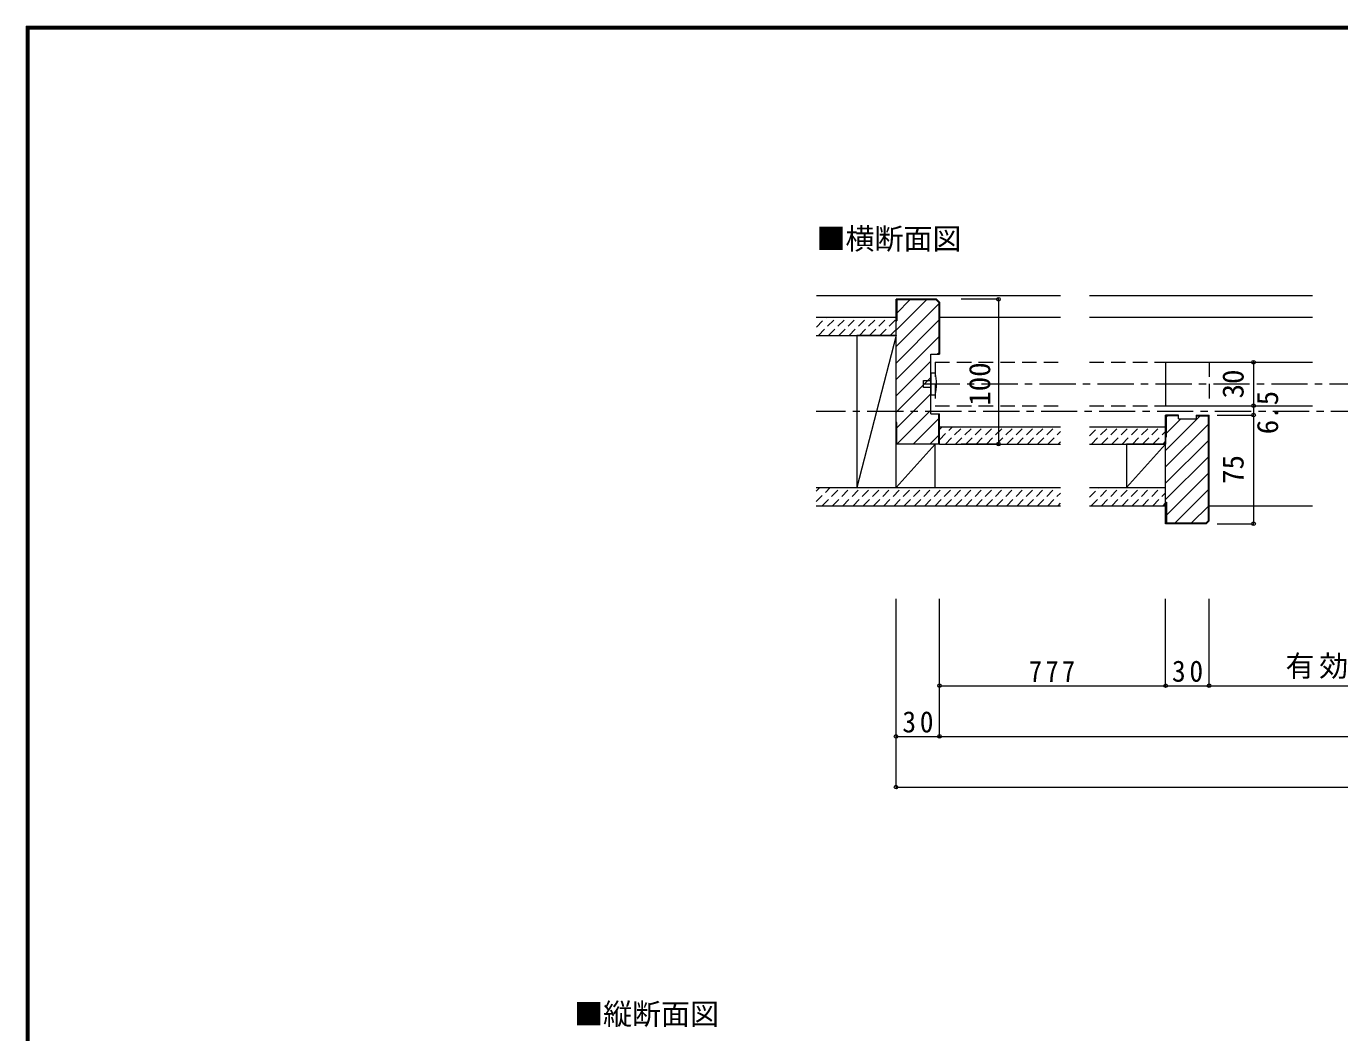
# Model space of a CAD drawing. Units: millimetres at full size, sheet at 1:5. Extents: x -973 to 977, y -701 to 696.
# Drawn here: x -973 to -67, y 1 to 696 of the extents above; entities that cross this region are included whole.
import ezdxf
from ezdxf.enums import TextEntityAlignment as Align

# ---------------------------------------------------------------- set-up
doc = ezdxf.new("R2010")
doc.units = ezdxf.units.MM
doc.header["$LTSCALE"] = 5
doc.header["$PDMODE"] = 32
doc.header["$PDSIZE"] = 2.5
for name, pattern in [('CHAIN1', [8, 5, -1, 1, -1]), ('DASHED1', [1.8, 1.2, -0.6]), ('DASHED2', [3, 2, -1])]:
    doc.linetypes.add(name, pattern=pattern)
for name, color, linetype, lineweight in [('0-1_通り芯', 4, 'CHAIN1', 9), ('0-2_柱', 7, 'Continuous', 9), ('0-3_仕上げ', 2, 'Continuous', 9), ('0-4_枠', 3, 'Continuous', 9), ('0-6_扉', 6, 'Continuous', 9), ('0-7_金物', 7, 'Continuous', 9), ('0-A_文字', 7, 'Continuous', 9), ('0-B_寸法', 7, 'Continuous', 9), ('0-C_ハッチ', 4, 'DASHED1', 9), ('F-1_枠', 6, 'Continuous', 9)]:
    doc.layers.add(name, color=color, linetype=linetype, lineweight=lineweight)
doc.styles.add('ＭＳ ゴシック', font='')
doc.styles.get('ＭＳ ゴシック').set_extended_font_data('MS Gothic')

msp = doc.modelspace()

# ---------------------------------------------------------------- linework, layer by layer
at = {"layer": '0-1_通り芯'}
msp.add_line((-354.23, 449), (357.883, 449), dxfattribs=at)
at = {"layer": '0-2_柱'}
for p, q in [((-400.23, 482.5), (-400.23, 377.5)), ((-373.23, 482.5), (-400.23, 482.5)), ((-373.23, 482.5), (-400.23, 377.5)), ((-373.23, 377.5), (-373.23, 482.5)), ((-373.23, 377.5), (-346.23, 407.5)), ((-214.202, 407.5), (-214.202, 377.5)), ((-187.202, 407.5), (-214.202, 407.5)), ((-214.202, 377.5), (-187.202, 407.5)), ((-187.202, 377.5), (-187.202, 407.5)), ((-400.23, 377.5), (-373.23, 377.5)), ((-214.202, 377.5), (-187.202, 377.5))]:
    msp.add_line(p, q, dxfattribs=at)
msp.add_lwpolyline([(-373.23, 377.5), (-346.23, 377.5), (-346.23, 407.5), (-373.23, 407.5)], dxfattribs=at)
at = {"layer": '0-3_仕上げ'}
for p, q in [((-428.076, 510), (-259.787, 510)), ((-239.787, 510), (-85.787, 510)), ((-428.216, 495), (-373.23, 495)), ((-343.23, 419.5), (-259.787, 419.5)), ((-239.787, 419.5), (-187.202, 419.5)), ((-187.202, 419.5), (-187.202, 407.5)), ((-343.23, 407.5), (-259.787, 407.5)), ((-239.787, 407.5), (-187.202, 407.5)), ((-428.301, 377.5), (-259.787, 377.5)), ((-239.787, 377.5), (-187.202, 377.5)), ((-187.202, 365), (-187.202, 377.5)), ((-428.322, 365), (-259.787, 365)), ((-239.787, 365), (-187.202, 365))]:
    msp.add_line(p, q, dxfattribs=at)
msp.add_lwpolyline([(-428.216, 482.5), (-373.23, 482.5), (-373.23, 495)], dxfattribs=at)
at = {"layer": '0-4_枠'}
for p, q in [((-345.351, 507.5), (-373.23, 507.5)), ((-372.73, 507), (-372.73, 492.5)), ((-345.559, 507), (-372.73, 507)), ((-343.73, 505.172), (-345.559, 507)), ((-343.23, 505.379), (-345.351, 507.5)), ((-343.73, 505.172), (-343.73, 469.5)), ((-343.23, 505.379), (-343.23, 469.5)), ((-373.23, 492.5), (-372.73, 492.5)), ((-349.23, 428.5), (-343.23, 428.5)), ((-343.73, 407.5), (-343.73, 428.5)), ((-343.23, 407.5), (-343.23, 428.5)), ((-187.202, 352.5), (-187.202, 427.5)), ((-178.202, 427), (-186.702, 427)), ((-166.202, 427.5), (-157.202, 427.5)), ((-166.202, 427.5), (-166.202, 425)), ((-166.202, 427), (-157.702, 427)), ((-157.702, 354.828), (-157.702, 427)), ((-157.202, 354.621), (-157.202, 427.5)), ((-178.202, 425), (-166.202, 425)), ((-157.702, 354.828), (-159.53, 353)), ((-157.202, 354.621), (-159.323, 352.5)), ((-159.323, 352.5), (-187.202, 352.5)), ((-159.53, 353), (-186.702, 353))]:
    msp.add_line(p, q, dxfattribs=at)
at = {"layer": '0-4_枠', "color": 4}
for p, q in [((-343.23, 495), (-259.787, 495)), ((-239.787, 495), (-85.787, 495)), ((-157.202, 365), (-85.787, 365))]:
    msp.add_line(p, q, dxfattribs=at)
at = {"layer": '0-4_枠'}
for points in [[(-343.23, 407.5), (-373.23, 407.5), (-373.23, 507.5)], [(-349.23, 428.5), (-349.23, 469.5), (-343.23, 469.5)], [(-178.202, 425), (-178.202, 427.5), (-187.202, 427.5)], [(-187.202, 412.5), (-186.702, 412.5), (-186.702, 427)], [(-372.73, 407.5), (-372.73, 422.5), (-373.23, 422.5)], [(-187.202, 367.5), (-186.702, 367.5), (-186.702, 353)]]:
    msp.add_lwpolyline(points, dxfattribs=at)
at = {"layer": '0-6_扉', "color": 2, "linetype": 'DASHED2'}
for p, q in [((-346.23, 464), (-346.23, 434)), ((-346.23, 464), (-259.787, 464)), ((-239.787, 464), (-157.202, 464)), ((-157.202, 464), (-157.202, 434)), ((-346.23, 434), (-259.787, 434)), ((-239.787, 434), (-157.202, 434))]:
    msp.add_line(p, q, dxfattribs=at)
at = {"layer": '0-6_扉'}
for p, q in [((-187.202, 464), (-187.202, 434)), ((-187.202, 464), (-85.787, 464)), ((-187.202, 434), (-85.787, 434))]:
    msp.add_line(p, q, dxfattribs=at)
at = {"layer": '0-7_金物'}
for p, q in [((-354.23, 446.5), (-354.23, 451.5)), ((-354.23, 451.5), (-349.23, 451.5)), ((-349.23, 446.5), (-354.23, 446.5)), ((-349.23, 441.5), (-346.23, 441.5))]:
    msp.add_line(p, q, dxfattribs=at)
msp.add_lwpolyline([(-346.23, 456.5), (-349.23, 456.5), (-349.23, 441.5)], dxfattribs=at)
msp.add_arc((-373.855, 449), 28.625, 344.81071, 15.18929, dxfattribs=at)
at = {"layer": '0-B_寸法', "color": 4}
for p, q in [((-302.589, 507.5), (-328.23, 507.5)), ((-302.589, 507.5), (-302.589, 407.5)), ((-126.497, 464), (-126.497, 352.5)), ((-151.543, 434), (-126.497, 434)), ((-151.543, 427.5), (-126.497, 427.5)), ((-302.589, 407.5), (-328.23, 407.5)), ((-151.543, 352.5), (-126.497, 352.5)), ((-373.23, 170.788), (-373.23, 300.788)), ((-343.23, 205.788), (-343.23, 300.788)), ((-187.202, 240.788), (-187.202, 300.788)), ((-157.202, 240.788), (-157.202, 300.788)), ((-343.23, 240.788), (-187.202, 240.788)), ((-187.202, 240.788), (-157.202, 240.788)), ((-157.202, 240.788), (160.855, 240.788)), ((-373.23, 205.788), (-343.23, 205.788)), ((-343.23, 205.788), (346.883, 205.788)), ((-373.23, 170.788), (376.883, 170.788))]:
    msp.add_line(p, q, dxfattribs=at)
at = {"layer": '0-B_寸法', "color": 4, "linetype": 'CHAIN1'}
msp.add_line((431.869, 430), (-428.259, 430), dxfattribs=at)
at = {"layer": '0-B_寸法'}
for p in [(-302.589, 507.5), (-126.497, 464), (-126.497, 434), (-126.497, 427.5), (-302.589, 407.5), (-126.497, 352.5), (-343.23, 240.788), (-187.202, 240.788), (-157.202, 240.788), (-373.23, 205.788), (-343.23, 205.788), (-373.23, 170.788)]:
    msp.add_point(p, dxfattribs=at)
at = {"layer": '0-C_ハッチ', "linetype": 'Continuous'}
for p, q in [((-352.303, 507), (-373.23, 486.072)), ((-343.73, 504.259), (-373.23, 474.759)), ((-363.616, 507), (-372.73, 497.886)), ((-343.73, 492.945), (-373.23, 463.445)), ((-343.73, 481.631), (-373.23, 452.131)), ((-349.23, 464.818), (-373.23, 440.818)), ((-343.73, 470.318), (-344.548, 469.5)), ((-349.23, 453.504), (-373.23, 429.504)), ((-349.23, 442.19), (-372.73, 418.69)), ((-349.23, 430.877), (-372.607, 407.5)), ((-163.353, 427), (-187.202, 403.152)), ((-185.981, 427), (-186.702, 426.279)), ((-343.73, 425.063), (-361.293, 407.5)), ((-157.702, 421.338), (-187.202, 391.838)), ((-176.667, 425), (-186.702, 414.965)), ((-343.73, 413.749), (-349.979, 407.5)), ((-157.702, 410.024), (-187.202, 380.524)), ((-157.702, 398.711), (-187.202, 369.211)), ((-157.702, 387.397), (-186.702, 358.397)), ((-157.702, 376.083), (-180.785, 353)), ((-157.702, 364.769), (-169.471, 353))]:
    msp.add_line(p, q, dxfattribs=at)
at = {"layer": '0-C_ハッチ'}
for p, q in [((-428.122, 488.24), (-421.361, 495)), ((-426.79, 482.5), (-414.29, 495)), ((-419.719, 482.5), (-407.219, 495)), ((-412.648, 482.5), (-400.148, 495)), ((-405.577, 482.5), (-393.077, 495)), ((-398.506, 482.5), (-386.006, 495)), ((-391.435, 482.5), (-378.935, 495)), ((-384.364, 482.5), (-373.23, 493.634)), ((-377.293, 482.5), (-373.23, 486.562)), ((-343.23, 410.497), (-334.227, 419.5)), ((-343.23, 417.568), (-341.298, 419.5)), ((-339.156, 407.5), (-327.156, 419.5)), ((-332.085, 407.5), (-320.085, 419.5)), ((-325.013, 407.5), (-313.013, 419.5)), ((-317.942, 407.5), (-305.942, 419.5)), ((-310.871, 407.5), (-298.871, 419.5)), ((-303.8, 407.5), (-291.8, 419.5)), ((-296.729, 407.5), (-284.729, 419.5)), ((-289.658, 407.5), (-277.658, 419.5)), ((-282.587, 407.5), (-270.587, 419.5)), ((-275.516, 407.5), (-263.516, 419.5)), ((-239.787, 413.218), (-233.504, 419.5)), ((-238.433, 407.5), (-226.433, 419.5)), ((-231.362, 407.5), (-219.362, 419.5)), ((-224.291, 407.5), (-212.291, 419.5)), ((-217.22, 407.5), (-205.22, 419.5)), ((-210.149, 407.5), (-198.149, 419.5)), ((-203.078, 407.5), (-191.078, 419.5)), ((-268.445, 407.5), (-259.787, 416.158)), ((-261.374, 407.5), (-259.787, 409.087)), ((-196.007, 407.5), (-187.202, 416.305)), ((-188.936, 407.5), (-187.202, 409.234)), ((-428.317, 367.836), (-418.653, 377.5)), ((-428.306, 374.918), (-425.724, 377.5)), ((-424.082, 365), (-411.582, 377.5)), ((-417.011, 365), (-404.511, 377.5)), ((-409.94, 365), (-397.44, 377.5)), ((-402.869, 365), (-390.369, 377.5)), ((-395.798, 365), (-383.298, 377.5)), ((-388.727, 365), (-376.227, 377.5)), ((-381.656, 365), (-369.156, 377.5)), ((-374.585, 365), (-362.085, 377.5)), ((-367.513, 365), (-355.013, 377.5)), ((-360.442, 365), (-347.942, 377.5)), ((-353.371, 365), (-340.871, 377.5)), ((-346.3, 365), (-333.8, 377.5)), ((-339.229, 365), (-326.729, 377.5)), ((-332.158, 365), (-319.658, 377.5)), ((-325.087, 365), (-312.587, 377.5)), ((-318.016, 365), (-305.516, 377.5)), ((-310.945, 365), (-298.445, 377.5)), ((-303.874, 365), (-291.374, 377.5)), ((-296.803, 365), (-284.303, 377.5)), ((-289.732, 365), (-277.232, 377.5)), ((-282.661, 365), (-270.161, 377.5)), ((-275.59, 365), (-263.09, 377.5)), ((-268.519, 365), (-259.787, 373.732)), ((-239.787, 370.791), (-233.078, 377.5)), ((-238.507, 365), (-226.007, 377.5)), ((-231.436, 365), (-218.936, 377.5)), ((-224.365, 365), (-211.865, 377.5)), ((-217.294, 365), (-204.794, 377.5)), ((-210.222, 365), (-197.722, 377.5)), ((-203.151, 365), (-190.651, 377.5)), ((-196.08, 365), (-187.202, 373.878)), ((-261.447, 365), (-259.787, 366.661)), ((-189.009, 365), (-187.202, 366.807))]:
    msp.add_line(p, q, dxfattribs=at)
at = {"layer": 'F-1_枠'}
for p, q in [((-973.347, 695.833), (-973.347, -700.833)), ((-973.347, 695.833), (976.653, 695.833)), ((-973.347, 695), (976.653, 695)), ((-973.347, 694.167), (976.653, 694.167)), ((-972.514, 695.833), (-972.514, -700.833)), ((-971.68, 695.833), (-971.68, -700.833))]:
    msp.add_line(p, q, dxfattribs=at)

# ---------------------------------------------------------------- texts
at = {"layer": '0-A_文字', "style": 'ＭＳ ゴシック'}
for s, p in [('■横断面図', (-428.076, 537.5)), ('■縦断面図', (-595.347, 2.5))]:
    msp.add_text(s, height=14.66, dxfattribs=at).set_placement(p, align=Align.BOTTOM_LEFT)
at = {"layer": '0-B_寸法', "style": 'ＭＳ ゴシック'}
for s, p in [('100', (-303.839, 434)), ('30', (-128.997, 439)), ('6.5', (-105.198, 414.315)), ('75', (-128.997, 380))]:
    msp.add_text(s, height=14.66, rotation=90, dxfattribs=at).set_placement(p, align=Align.BOTTOM_LEFT)
at = {"layer": '0-B_寸法', "char_height": 14.66, "attachment_point": 7, "style": 'ＭＳ ゴシック'}
for s, insert in [('\\T1.16;有効開口寸法＝1,560', (-104.423, 243.288)), ('\\T1.27;\\W0.9;777', (-281.466, 243.288)), ('\\T1.27;\\W0.95;30', (-182.827, 243.288)), ('\\T1.27;\\W0.95;30', (-368.855, 208.288))]:
    msp.add_mtext(s, dxfattribs=dict(at, insert=insert))

doc.saveas('drawing.dxf')
